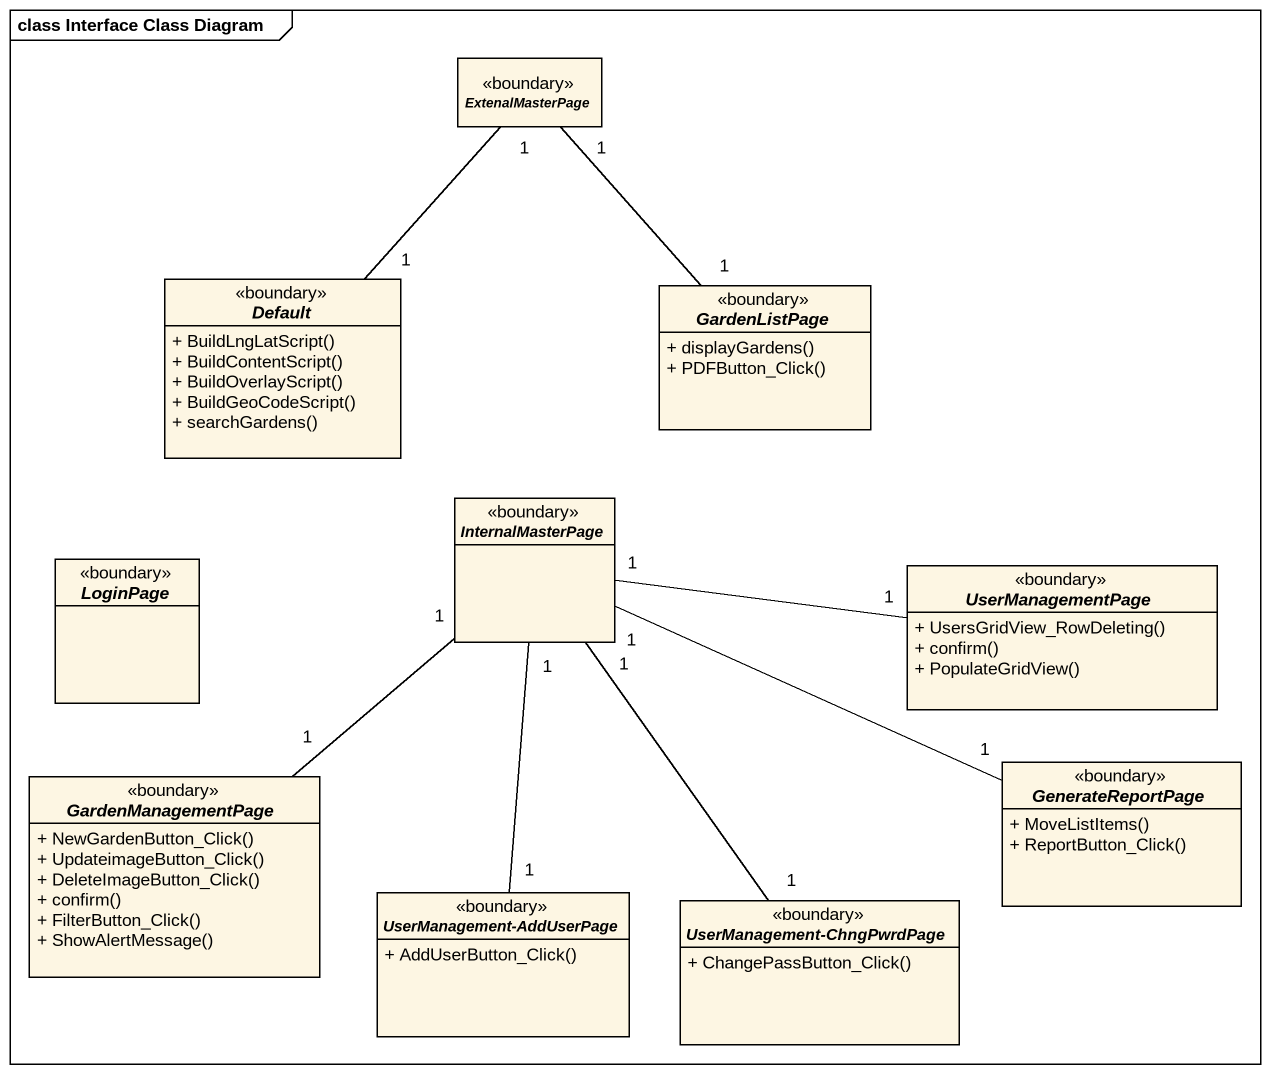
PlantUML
@startuml
mainframe class Interface Class Diagram
hide circle
hide empty members
skinparam classAttributeIconSize 0
interface ExtenalMasterPage <<boundary>>
interface Default <<boundary>> {
  + BuildLngLatScript()
  + BuildContentScript()
  + BuildOverlayScript()
  + BuildGeoCodeScript()
  + searchGardens()
}
interface GardenListPage <<boundary>> {
  + displayGardens()
  + PDFButton_Click()
}
interface LoginPage <<boundary>>
interface InternalMasterPage <<boundary>>
interface UserManagementPage <<boundary>> {
  + UsersGridView_RowDeleting()
  + confirm()
  + PopulateGridView()
}
interface GardenManagementPage <<boundary>> {
  + NewGardenButton_Click()
  + UpdateimageButton_Click()
  + DeleteImageButton_Click()
  + confirm()
  + FilterButton_Click()
  + ShowAlertMessage()
}
interface GenerateReportPage <<boundary>> {
  + MoveListItems()
  + ReportButton_Click()
}
interface "UserManagement-AddUserPage" as UserManagement_AddUserPage <<boundary>> {
  + AddUserButton_Click()
}
interface "UserManagement-ChngPwrdPage" as UserManagement_ChngPwrdPage <<boundary>> {
  + ChangePassButton_Click()
}
ExtenalMasterPage "1" -- "1" Default
GardenListPage "1" -up- "1" ExtenalMasterPage
InternalMasterPage "1" -right- "1" UserManagementPage
InternalMasterPage "1" -- "1" GardenManagementPage
InternalMasterPage "1" -right- "1" GenerateReportPage
InternalMasterPage "1" -- "1" UserManagement_AddUserPage
InternalMasterPage "1" -- "1" UserManagement_ChngPwrdPage
@enduml
